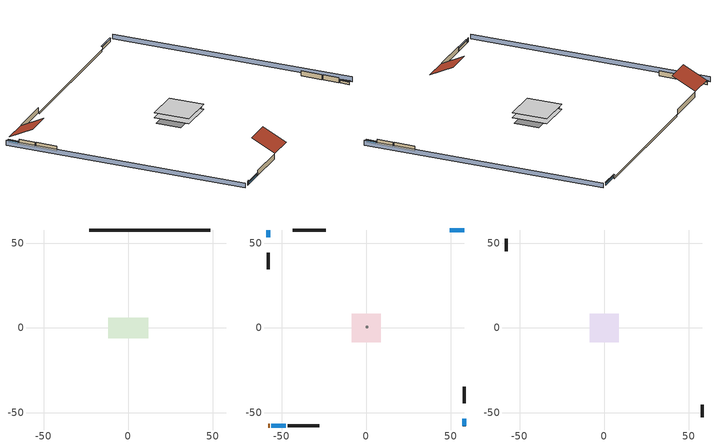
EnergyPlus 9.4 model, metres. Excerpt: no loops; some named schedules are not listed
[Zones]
crawlspace - unvented
 floor foundation (Surface_12 construction): -11.84,-5.99 -11.84,5.99 11.84,5.99 11.84,-5.99 z-0.91
 wall foundation (Surface_13 construction): 48.34,57.88 -22.99,57.88 z-0.91:0
central ac and furnace airloop ret air zone
 floor adiabatic (AdiabaticConst): 0,0 0,1 1,1 1,0 z0
 wall adiabatic (AdiabaticConst): 0,1 0,0 1,0 1,1 0,1 z0:1
 ceiling adiabatic (AdiabaticConst): 1,0 1,1 0,1 0,0 z1
living space
 floor to crawlspace - unvented (Surface_1 construction): -8.42,-8.42 -8.42,8.42 8.42,8.42 8.42,-8.42 z0
 wall outside (AdiabaticWallConstruction): -57.88,57.88 -57.88,53.57 / 57.88,57.88 49.27,57.88 / 57.88,-57.88 57.88,-53.57 / -56.03,-57.88 -47.42,-57.88 z0:1.22
 wall outside (AdiabaticWallConstruction 1): -57.88,-57.88 -56.96,-57.88 z0:2.03
 wall outside (Surface_2 construction): -57.88,44.44 -57.88,34.66 z0:2.44
 wall outside (Surface_3 construction): -23.91,57.88 -43.42,57.88 z0:2.44
 wall outside (Surface_4 construction): 57.88,-44.44 57.88,-34.66 z0:2.44
 wall outside (Surface_5 construction): -46.49,-57.88 -27.75,-57.88 z0:2.44
 window (WindowConstruction): -57.88,57.88 -57.88,53.57 z0:1.22
 window (WindowConstruction 1): 57.88,57.88 49.27,57.88 z0:1.22
 window (WindowConstruction 2): 57.88,-57.88 57.88,-53.57 z0:1.22
 window (WindowConstruction 3): -56.03,-57.88 -47.42,-57.88 z0:1.22
 door (Door): -57.88,-57.88 -56.96,-57.88 z0:2.03
attic - vented
 floor to living space (Surface_6 construction Reversed): -8.42,-8.42 -8.42,8.42 8.42,8.42 8.42,-8.42 z2.44
 wall outside (Surface_10 construction): -57.88,52.64 -57.88,45.37 z0:2.44
 wall outside (Surface_11 construction): 57.88,-52.64 57.88,-45.37 z0:2.44
 roof outside (Surface_8 construction): -14.22,-57.88,2.44 -14.22,-46.61,8.07 -26.82,-46.61,8.07 -26.82,-57.88,2.44
 roof outside (Surface_9 construction): -56.95,57.88,2.44 -56.95,46.61,8.07 -44.35,46.61,8.07 -44.35,57.88,2.44
shading: -60.92,57.88 -60.92,-57.88 / 60.92,-57.88 60.92,57.88 z0:2.44; -57.88,53.27 -57.88,58.18 -58.49,58.18 -58.49,53.27 z1.52; 48.96,57.88 58.18,57.88 58.18,58.49 48.96,58.49 z1.52; 57.88,-53.27 57.88,-58.18 58.49,-58.18 58.49,-53.27 z1.52; -47.12,-57.88 -56.34,-57.88 -56.34,-58.49 -47.12,-58.49 z1.52
[Building]
Building 1: Terrain=Suburbs
[Site:Location]
Buffalo Niagara Intl Ap_NY_USA: Latitude {deg}=42.93; Longitude {deg}=-78.73; Time Zone {hr}=-5; Elevation {m}=215
[Site:GroundTemperature:Deep]
9.04884, 9.04884, 9.04884, 9.04884, 9.04884, 9.04884, 9.04884, 9.04884, 9.04884, 9.04884, 9.04884, 9.04884
[Site:GroundTemperature:Shallow]
4.30207, 2.29327, 2.1324, 3.08568, 6.91256, 10.7216, 14.0239, 16.1158, 16.2935, 14.5921, 11.374, 7.68183
[Site:WaterMainsTemperature]
Calculation Method=Schedule; Temperature Schedule=mains temperature schedule
[Material] Roughness=Rough; Thermal Absorptance=0.9
Name | Thickness {m} | Conductivity {W/m-K} | Density {kg/m3} | Specific Heat {J/kg-K} | Solar Absorptance | Visible Absorptance
asphalt or fiberglass shingles | 0.009525 | 0.162714 | 1121.4 | 1465.45 | 0.7 | 0.7
CeilingStudAndCavity | 0.1397 | 0.0217473 | 65.682 | 1177.47 | 0.7 | 0.7
Concrete 8.0 in. | 0.2032 | 1.803125 | 2242.8 | 837.4 | 0.7 | 0.7
DoorMaterial | 0.04445 | 0.0612267 | 512.64 | 1214.23 | 0.7 | 0.7
Drywall 0.5 in. | 0.0127 | 0.160291 | 801 | 837.4 | 0.5 | 0.1
FloorStudAndCavity | 0.0889 | 1.94183 | 50.32683 | 1063.81 | 0.7 | 0.7
FoundationExtVertIns | 0.0873712 | 0.029427 | 32.04 | 1214.23 | 0.7 | 0.7
furniture material living space | 0.06096 | 0.115458 | 640.8 | 1214.23 | 0.6 | 0.1
RoofRigidIns | 0.00224212 | 0.029427 | 32.04 | 1214.23 | 0.7 | 0.7
RoofSheathing | 0.0127 | 0.115458 | 512.64 | 1214.23 | 0.7 | 0.7
Soil 0.5 in. | 0.0127 | 1.731 | 1842.3 | 418.7 | 0.7 | 0.7
WallRigidIns | 0.051816 | 0.029427 | 32.04 | 1214.23 | 0.7 | 0.7
WallRigidIns 1 | 0.512978 | 0.029427 | 32.04 | 1214.23 | 0.7 | 0.7
WallStudAndCavity | 0.1397 | 0.727959 | 139.0536 | 1170.24 | 0.7 | 0.7
WallStudAndCavity 1 | 0.1397 | 0.239939 | 139.0536 | 1170.24 | 0.7 | 0.7
WallStudAndCavity 2 | 0.0889 | 0.380278 | 52.3479 | 1209.89 | 0.7 | 0.7
WallStudAndCavity 3 | 0.0889 | 0.391764 | 83.0341 | 1211.67 | 0.7 | 0.7
wood siding | 0.0254 | 0.102417 | 544.68 | 1172.36 | 0.7 | 0.7
wood siding 1 | 0.0254 | 0.102417 | 544.68 | 1172.36 | 0.75 | 0.75
[Material:NoMass]
Adiabatic: Roughness=Rough; Thermal Resistance {m2-K/W}=176.1; Thermal Absorptance=0.9; Solar Absorptance=0.7; Visible Absorptance=0.7
[WindowMaterial:Shade] Infrared Hemispherical Emissivity=1e-05; Thickness {m}=0.0001; Conductivity {W/m-K}=10000; Shade to Glass Distance {m}=0.001; Top Opening Multiplier=0; Bottom Opening Multiplier=0; Left-Side Opening Multiplier=0; Right-Side Opening Multiplier=0; Airflow Permeability=0
Name | Solar Transmittance | Solar Reflectance | Visible Transmittance | Visible Reflectance | Infrared Transmittance
WindowCoolingShade | 0.7 | 0.29999 | 0.7 | 0.29999 | 0.7
WindowHeatingShade | 0.85 | 0.14999 | 0.85 | 0.14999 | 0.85
[WindowMaterial:SimpleGlazingSystem]
WindowMaterial: U-Factor {W/m2-K}=1.81696; Solar Heat Gain Coefficient=0.4
[Construction]
AdiabaticConst: Adiabatic
AdiabaticWallConstruction; AdiabaticWallConstruction 1: wood siding 1, WallRigidIns 1, WallStudAndCavity 2, Drywall 0.5 in.
Door: DoorMaterial
furniture construction living space: furniture material living space
PartitionWallConstruction: Drywall 0.5 in., WallStudAndCavity 3, Drywall 0.5 in.
Surface_1 construction: FloorStudAndCavity
Surface_10 construction; Surface_11 construction: wood siding, RoofSheathing, WallStudAndCavity
Surface_12 construction: Soil 0.5 in.
Surface_13 construction: Concrete 8.0 in.
Surface_2 construction; Surface_3 construction; Surface_4 construction; Surface_5 construction: wood siding, WallRigidIns, RoofSheathing, WallStudAndCavity 1, Drywall 0.5 in.
Surface_6 construction Reversed: Drywall 0.5 in., CeilingStudAndCavity
Surface_8 construction; Surface_9 construction: asphalt or fiberglass shingles, RoofRigidIns, RoofSheathing
WindowConstruction; WindowConstruction 1; WindowConstruction 2; WindowConstruction 3: WindowMaterial
[Zone] Multiplier=1
Name | Volume {m3} | Part of Total Floor Area
attic - vented | 356.39 | Yes
central ac and furnace airloop ret air zone | 1 | No
crawlspace - unvented | 259.524 | Yes
living space | 692.064 | Yes
[ZoneInfiltration:EffectiveLeakageArea]
infil|attic - vented: Zone=attic - vented; Schedule=Always On Discrete; Effective Air Leakage Area {cm2}=9460.63; Stack Coefficient=0.000560954; Wind Coefficient=4.44647e-05
[ZoneMixing] Schedule=Always On Continuous; Design Flow Rate Calculation Method=Flow/Zone; Design Flow Rate {m3/s}=0
Name | Zone | Source Zone
whole house fan mix | attic - vented | living space
central_ac_and_furnace_airloop_0_ZoneMixLvToDZ mix | crawlspace - unvented | living space
central_ac_and_furnace_airloop_0_ZoneMixDZToLv mix | living space | crawlspace - unvented
[OtherEquipment] Design Level Calculation Method=EquipmentLevel
Name | Fuel Type | Zone or ZoneList | Schedule | Design Level {W} | Fraction Latent | Fraction Radiant | Fraction Lost
central_ac_and_furnace_airloop_0_RetCondToRP equip; central_ac_and_furnace_airloop_0_RetSensLkToRP equip | None | central ac and furnace airloop ret air zone | Always On Discrete | 0 | 0 | 0 | 0
central_ac_and_furnace_airloop_0_RetLatLkToRP equip | None | central ac and furnace airloop ret air zone | Always On Discrete | 0 | 1 | 0 | 0
central_ac_and_furnace_airloop_0_RetCondToDZ equip; central_ac_and_furnace_airloop_0_SupCondToDZ equip; central_ac_and_furnace_airloop_0_SupSensLkToDZ equip | None | crawlspace - unvented | Always On Discrete | 0 | 0 | 0 | 0
central_ac_and_furnace_airloop_0_SupLatLkToDZ equip | None | crawlspace - unvented | Always On Discrete | 0 | 1 | 0 | 0
central_ac_and_furnace_airloop_0_SupCondToLv equip; central_ac_and_furnace_airloop_0_SupSensLkToLv equip; mech vent house fan sensible load equip | None | living space | Always On Discrete | 0 | 0 | 0 | 0
central_ac_and_furnace_airloop_0_SupLatLkToLv equip; mech vent house fan latent load equip | None | living space | Always On Discrete | 0 | 1 | 0 | 0
clothes dryer 1 | NaturalGas | living space | clothes_dryer | 5260.35 | 0.0164787 | 0.0801128 | 0.85
cooking range 1 | NaturalGas | living space | cooking_range | 13924.7 | 0.161847 | 0.382892 | 0.2
water heater EC adjustment | NaturalGas | living space | Always On Discrete | 0.01 | 0 | 0 | 1
water latent | None | living space | fixtures | 1735.13 | 1 | 0 | 0
water sensible | None | living space | fixtures | -1710.04 | 0 | 0.6 | 0
[SurfaceProperty:ExposedFoundationPerimeter]
Surface_12: Exposed Perimeter Calculation Method=TotalExposedPerimeter; Total Exposed Perimeter {m}=71.3232
[InternalMass] Zone or ZoneList=living space; Surface Area {m2}=283.819
Name | Construction
furniture mass living space living | furniture construction living space
living space Living Partition | PartitionWallConstruction
[People]
occupants: Zone or ZoneList=living space; Number of People Schedule=occupants; Number of People Calculation Method=People; Number of People=3; Fraction Radiant=0.314171; Sensible Heat Fraction=0.56303; Activity Level Schedule=occupants activity schedule; Carbon Dioxide Generation Rate {m3/s-W}=0; Enable ASHRAE 55 Comfort Warnings=No; Mean Radiant Temperature Calculation Type=ZoneAveraged
[Lights]
interior lighting: Zone or ZoneList=living space; Schedule=lighting_interior; Design Level Calculation Method=LightingLevel; Lighting Level {W}=714.086; Return Air Fraction=0; Fraction Radiant=0.6; Fraction Visible=0.2; Fraction Replaceable=1
[ElectricEquipment] Zone or ZoneList=living space; Design Level Calculation Method=EquipmentLevel
Name | Schedule | Design Level {W} | Fraction Latent | Fraction Radiant | Fraction Lost
ceiling fan | ceiling_fan | 50.1854 | 0 | 0.558 | 0
clothes dryer | clothes_dryer | 395.957 | 0.0164787 | 0.0801128 | 0.85
clothes washer | clothes_washer_power | 10706.4 | 0.03 | 0.162 | 0.7
cooking range | cooking_range | 475.131 | 0.161847 | 0.382892 | 0.2
dishwasher | dishwasher_power | 14387.4 | 0.3 | 0.18 | 0.4
fridge | refrigerator | 63.3899 | 0 | 0.6 | 0
mech vent bath fan 0 | mech vent bath fan 0 schedule | 30 | 0 | 0 | 1
mech vent house fan | Always On Discrete | 30 | 0 | 0 | 0.5
mech vent house fan cfis | Always On Discrete | 0 | 0 | 0 | 0
mech vent range fan 0 | mech vent range fan 0 schedule | 30 | 0 | 0 | 1
misc plug loads | plug_loads_other | 575.064 | 0.045 | 0.513 | 0.1
misc tv | plug_loads_tv | 270.753 | 0 | 0.6 | 0
whole house fan | Always On Discrete | 0 | 0 | 0 | 1
[ZoneInfiltration:DesignFlowRate] Zone or ZoneList=living space; Schedule=Always On Discrete; Design Flow Rate Calculation Method=Flow/Zone; Design Flow Rate {m3/s}=0
infil flow; natural vent flow; whole house fan flow
[WindowShadingControl] Zone=living space; Shading Type=InteriorShade; Shading Control Type=OnIfScheduleAllows; Shading Control Is Scheduled=Yes; Glare Control Is Active=No; Type of Slat Angle Control for Blinds=FixedSlatAngle; Multiple Surface Control Type=Sequential
Name | Schedule | Shading Device Material | Fenestration Surface Name 1
WindowCoolingShadingControl | cooling season schedule | WindowCoolingShade | Surface_2_-_Window_1_left
WindowCoolingShadingControl 1 | cooling season schedule | WindowCoolingShade | Surface_3_-_Window_1_back
WindowCoolingShadingControl 2 | cooling season schedule | WindowCoolingShade | Surface_4_-_Window_1_right
WindowCoolingShadingControl 3 | cooling season schedule | WindowCoolingShade | Surface_5_-_Window_1_front
WindowHeatingShadingControl | heating season schedule | WindowHeatingShade | Surface_2_-_Window_1_left
WindowHeatingShadingControl 1 | heating season schedule | WindowHeatingShade | Surface_3_-_Window_1_back
WindowHeatingShadingControl 2 | heating season schedule | WindowHeatingShade | Surface_4_-_Window_1_right
WindowHeatingShadingControl 3 | heating season schedule | WindowHeatingShade | Surface_5_-_Window_1_front
[AvailabilityManager:Scheduled]
central ac and furnace airloop Availability Manager: Schedule=Always On Discrete
[AirLoopHVAC:ReturnPlenum]
Air Loop HVAC Return Plenum 1: Zone=central ac and furnace airloop ret air zone
[WaterUse:Equipment]
dishwasher: Peak Flow Rate {m3/s}=5.03993e-05; Flow Rate Fraction Schedule=dishwasher; Target Temperature Schedule=WH Setpoint Temp
[Foundation:Kiva]
Foundation Kiva 1: Wall Height Above Grade {m}=0; Wall Depth Below Slab {m}=0.2032; Custom Block Material Name 1=FoundationExtVertIns; Custom Block Depth 1 {m}=0.9144; Custom Block X Position 1 {m}=0.2032; Custom Block Z Position 1 {m}=0
[Foundation:Kiva:Settings]
Soil Conductivity {W/m-K}=1.731; Soil Density {kg/m3}=1842.3; Soil Specific Heat {J/kg-K}=418.7; Ground Solar Absorptivity=0.9; Ground Thermal Absorptivity=0.9; Ground Surface Roughness {m}=0.03; Far-Field Width {m}=40; Deep-Ground Boundary Condition=ZeroFlux; Deep-Ground Depth {m}=40; Minimum Cell Dimension {m}=0.2; Maximum Cell Growth Coefficient=3; Simulation Timestep=Hourly
[Exterior:Lights]
exterior lighting: Schedule=lighting_exterior; Design Level {W}=25.7513
[EnergyManagementSystem:GlobalVariable]
central_ac_and_furnace_airloop_0_DZ_T
central_ac_and_furnace_airloop_0_DZ_W
central_ac_and_furnace_airloop_0_RetCondToDZ
central_ac_and_furnace_airloop_0_RetCondToRP
central_ac_and_furnace_airloop_0_RetLatLkToRP
central_ac_and_furnace_airloop_0_RetSensLkToRP
central_ac_and_furnace_airloop_0_SupCondToDZ
central_ac_and_furnace_airloop_0_SupCondToLv
central_ac_and_furnace_airloop_0_SupLatLkToDZ
central_ac_and_furnace_airloop_0_SupLatLkToLv
central_ac_and_furnace_airloop_0_SupSensLkToDZ
central_ac_and_furnace_airloop_0_SupSensLkToLv
central_ac_and_furnace_airloop_0_ZoneMixDZToLv
central_ac_and_furnace_airloop_0_ZoneMixLvToDZ
central_ac_and_furnace_airloop_AH_MFR
central_ac_and_furnace_airloop_AH_Tout
central_ac_and_furnace_airloop_AH_VFR
central_ac_and_furnace_airloop_AH_Wout
central_ac_and_furnace_airloop_Fan_RTF
central_ac_and_furnace_airloop_RA_T
central_ac_and_furnace_airloop_Ra_W
[EnergyManagementSystem:Sensor]
Name | Output:Variable or Output:Meter Index Key | Output:Variable or Output:Meter
central_ac_and_furnace_airloop_0_DZ_T_s | crawlspace - unvented | Zone Air Temperature
central_ac_and_furnace_airloop_0_DZ_W_s | crawlspace - unvented | Zone Mean Air Humidity Ratio
central_ac_and_furnace_airloop_AH_MFR_s | Node 6 | System Node Mass Flow Rate
central_ac_and_furnace_airloop_AH_Tout_s | Node 6 | System Node Temperature
central_ac_and_furnace_airloop_AH_VFR_s | Node 6 | System Node Current Density Volume Flow Rate
central_ac_and_furnace_airloop_AH_Wout_s | Node 6 | System Node Humidity Ratio
central_ac_and_furnace_airloop_RA_T_s | Node 9 | System Node Temperature
central_ac_and_furnace_airloop_Ra_W_s | Node 9 | System Node Humidity Ratio
clg_load_liv |  | Cooling:EnergyTransfer:Zone:LIVING SPACE
clg_load_tot |  | Cooling:EnergyTransfer
clg_sp_s | cooling setpoint | Schedule Value
clothes_dryer_exhaust_0_sch_s | clothes_dryer_exhaust | Schedule Value
cool_season | cooling season schedule | Schedule Value
ducts_conv | central_ac_and_furnace_airloop_0_RetCondToRP equip | Other Equipment Convective Heating Energy
ducts_conv_1 | central_ac_and_furnace_airloop_0_RetLatLkToRP equip | Other Equipment Convective Heating Energy
ducts_conv_2 | central_ac_and_furnace_airloop_0_RetSensLkToRP equip | Other Equipment Convective Heating Energy
ducts_conv_3 | central_ac_and_furnace_airloop_0_SupCondToLv equip | Other Equipment Convective Heating Energy
ducts_conv_4 | central_ac_and_furnace_airloop_0_SupLatLkToLv equip | Other Equipment Convective Heating Energy
ducts_conv_5 | central_ac_and_furnace_airloop_0_SupSensLkToLv equip | Other Equipment Convective Heating Energy
ducts_rad | central_ac_and_furnace_airloop_0_RetCondToRP equip | Other Equipment Radiant Heating Energy
ducts_rad_1 | central_ac_and_furnace_airloop_0_RetLatLkToRP equip | Other Equipment Radiant Heating Energy
ducts_rad_2 | central_ac_and_furnace_airloop_0_RetSensLkToRP equip | Other Equipment Radiant Heating Energy
ducts_rad_3 | central_ac_and_furnace_airloop_0_SupCondToLv equip | Other Equipment Radiant Heating Energy
ducts_rad_4 | central_ac_and_furnace_airloop_0_SupLatLkToLv equip | Other Equipment Radiant Heating Energy
ducts_rad_5 | central_ac_and_furnace_airloop_0_SupSensLkToLv equip | Other Equipment Radiant Heating Energy
htg_load_liv |  | Heating:EnergyTransfer:Zone:LIVING SPACE
htg_load_tot |  | Heating:EnergyTransfer
htg_sp_s | heating setpoint | Schedule Value
ig_ee_conv | ceiling fan | Electric Equipment Convective Heating Energy
ig_ee_conv_1 | clothes dryer | Electric Equipment Convective Heating Energy
ig_ee_conv_3 | cooking range | Electric Equipment Convective Heating Energy
ig_ee_conv_4 | dishwasher | Electric Equipment Convective Heating Energy
ig_ee_conv_5 | fridge | Electric Equipment Convective Heating Energy
ig_ee_conv_6 | misc plug loads | Electric Equipment Convective Heating Energy
ig_ee_conv_7 | misc tv | Electric Equipment Convective Heating Energy
ig_ee_conv_8 | whole house fan | Electric Equipment Convective Heating Energy
ig_ee_rad | ceiling fan | Electric Equipment Radiant Heating Energy
ig_ee_rad_1 | clothes dryer | Electric Equipment Radiant Heating Energy
ig_ee_rad_3 | cooking range | Electric Equipment Radiant Heating Energy
ig_ee_rad_4 | dishwasher | Electric Equipment Radiant Heating Energy
ig_ee_rad_5 | fridge | Electric Equipment Radiant Heating Energy
ig_ee_rad_6 | misc plug loads | Electric Equipment Radiant Heating Energy
ig_ee_rad_7 | misc tv | Electric Equipment Radiant Heating Energy
ig_ee_rad_8 | whole house fan | Electric Equipment Radiant Heating Energy
ig_lgt_conv | interior lighting | Lights Convective Heating Energy
ig_lgt_rad | interior lighting | Lights Radiant Heating Energy
ig_lgt_vis | interior lighting | Lights Visible Radiation Heating Energy
ig_oe_conv | clothes dryer 1 | Other Equipment Convective Heating Energy
ig_oe_conv_1 | cooking range 1 | Other Equipment Convective Heating Energy
ig_oe_conv_2 | water heater EC adjustment | Other Equipment Convective Heating Energy
ig_oe_conv_3 | water latent | Other Equipment Convective Heating Energy
ig_oe_conv_4 | water sensible | Other Equipment Convective Heating Energy
ig_oe_rad | clothes dryer 1 | Other Equipment Radiant Heating Energy
ig_oe_rad_1 | cooking range 1 | Other Equipment Radiant Heating Energy
ig_oe_rad_2 | water heater EC adjustment | Other Equipment Radiant Heating Energy
ig_oe_rad_3 | water latent | Other Equipment Radiant Heating Energy
ig_oe_rad_4 | water sensible | Other Equipment Radiant Heating Energy
ig_ppl_conv | occupants | People Convective Heating Energy
ig_ppl_rad | occupants | People Radiant Heating Energy
im_conv | furniture mass living space living | Surface Inside Face Convection Heat Gain Energy
im_conv_1 | living space Living Partition | Surface Inside Face Convection Heat Gain Energy
im_ig | furniture mass living space living | Surface Inside Face Internal Gains Radiation Heat Gain Energy
im_ig_1 | living space Living Partition | Surface Inside Face Internal Gains Radiation Heat Gain Energy
im_lgt | furniture mass living space living | Surface Inside Face Lights Radiation Heat Gain Energy
im_lgt_1 | living space Living Partition | Surface Inside Face Lights Radiation Heat Gain Energy
im_sol | furniture mass living space living | Surface Inside Face Solar Radiation Heat Gain Energy
im_sol_1 | living space Living Partition | Surface Inside Face Solar Radiation Heat Gain Energy
im_surf | furniture mass living space living | Surface Inside Face Net Surface Thermal Radiation Heat Gain Energy
im_surf_1 | living space Living Partition | Surface Inside Face Net Surface Thermal Radiation Heat Gain Energy
mech_vent_bath_fan_0_sch_s | mech vent bath fan 0 schedule | Schedule Value
mech_vent_range_fan_0_sch_s | mech vent range fan 0 schedule | Schedule Value
mv_conv | mech vent bath fan 0 | Electric Equipment Convective Heating Energy
mv_conv_1 | mech vent house fan | Electric Equipment Convective Heating Energy
mv_conv_2 | mech vent house fan cfis | Electric Equipment Convective Heating Energy
mv_conv_3 | mech vent range fan 0 | Electric Equipment Convective Heating Energy
mv_conv_4 | mech vent house fan latent load equip | Other Equipment Convective Heating Energy
mv_conv_5 | mech vent house fan sensible load equip | Other Equipment Convective Heating Energy
mv_rad | mech vent bath fan 0 | Electric Equipment Radiant Heating Energy
mv_rad_1 | mech vent house fan | Electric Equipment Radiant Heating Energy
mv_rad_2 | mech vent house fan cfis | Electric Equipment Radiant Heating Energy
mv_rad_3 | mech vent range fan 0 | Electric Equipment Radiant Heating Energy
mv_rad_4 | mech vent house fan latent load equip | Other Equipment Radiant Heating Energy
mv_rad_5 | mech vent house fan sensible load equip | Other Equipment Radiant Heating Energy
natural_vent_avail_s | natural vent avail schedule | Schedule Value
out_pb_s |  | Site Outdoor Air Barometric Pressure
out_wt_s |  | Site Outdoor Air Humidity Ratio
site_vw_s |  | Site Wind Speed
ss_back_out | Surface_2_-_Window_1_left | Surface Window Shortwave from Zone Back Out Window Heat Transfer Rate
ss_back_out_1 | Surface_3_-_Window_1_back | Surface Window Shortwave from Zone Back Out Window Heat Transfer Rate
ss_back_out_2 | Surface_4_-_Window_1_right | Surface Window Shortwave from Zone Back Out Window Heat Transfer Rate
ss_back_out_3 | Surface_5_-_Window_1_front | Surface Window Shortwave from Zone Back Out Window Heat Transfer Rate
ss_conv | Surface_2_-_Window_1_left | Surface Inside Face Convection Heat Gain Energy
ss_conv_1 | Surface_3_-_Window_1_back | Surface Inside Face Convection Heat Gain Energy
ss_conv_2 | Surface_4_-_Window_1_right | Surface Inside Face Convection Heat Gain Energy
ss_conv_3 | Surface_5_-_Door_front | Surface Inside Face Convection Heat Gain Energy
ss_conv_4 | Surface_5_-_Window_1_front | Surface Inside Face Convection Heat Gain Energy
ss_ig | Surface_2_-_Window_1_left | Surface Inside Face Internal Gains Radiation Heat Gain Energy
ss_ig_1 | Surface_3_-_Window_1_back | Surface Inside Face Internal Gains Radiation Heat Gain Energy
ss_ig_2 | Surface_4_-_Window_1_right | Surface Inside Face Internal Gains Radiation Heat Gain Energy
ss_ig_3 | Surface_5_-_Door_front | Surface Inside Face Internal Gains Radiation Heat Gain Energy
ss_ig_4 | Surface_5_-_Window_1_front | Surface Inside Face Internal Gains Radiation Heat Gain Energy
ss_lgt | Surface_5_-_Door_front | Surface Inside Face Lights Radiation Heat Gain Energy
ss_sol | Surface_5_-_Door_front | Surface Inside Face Solar Radiation Heat Gain Energy
ss_sol_abs | Surface_2_-_Window_1_left | Surface Window Total Glazing Layers Absorbed Solar Radiation Energy
ss_sol_abs_1 | Surface_3_-_Window_1_back | Surface Window Total Glazing Layers Absorbed Solar Radiation Energy
ss_sol_abs_2 | Surface_4_-_Window_1_right | Surface Window Total Glazing Layers Absorbed Solar Radiation Energy
ss_sol_abs_3 | Surface_5_-_Window_1_front | Surface Window Total Glazing Layers Absorbed Solar Radiation Energy
ss_surf | Surface_2_-_Window_1_left | Surface Inside Face Net Surface Thermal Radiation Heat Gain Energy
ss_surf_1 | Surface_3_-_Window_1_back | Surface Inside Face Net Surface Thermal Radiation Heat Gain Energy
ss_surf_2 | Surface_4_-_Window_1_right | Surface Inside Face Net Surface Thermal Radiation Heat Gain Energy
ss_surf_3 | Surface_5_-_Door_front | Surface Inside Face Net Surface Thermal Radiation Heat Gain Energy
ss_surf_4 | Surface_5_-_Window_1_front | Surface Inside Face Net Surface Thermal Radiation Heat Gain Energy
ss_sw_abs | Surface_2_-_Window_1_left | Surface Window Total Glazing Layers Absorbed Shortwave Radiation Rate
ss_sw_abs_1 | Surface_3_-_Window_1_back | Surface Window Total Glazing Layers Absorbed Shortwave Radiation Rate
ss_sw_abs_2 | Surface_4_-_Window_1_right | Surface Window Total Glazing Layers Absorbed Shortwave Radiation Rate
ss_sw_abs_3 | Surface_5_-_Window_1_front | Surface Window Total Glazing Layers Absorbed Shortwave Radiation Rate
ss_trans_in | Surface_2_-_Window_1_left | Surface Window Transmitted Solar Radiation Energy
ss_trans_in_1 | Surface_3_-_Window_1_back | Surface Window Transmitted Solar Radiation Energy
ss_trans_in_2 | Surface_4_-_Window_1_right | Surface Window Transmitted Solar Radiation Energy
ss_trans_in_3 | Surface_5_-_Window_1_front | Surface Window Transmitted Solar Radiation Energy
ss_trans_out | Surface_2_-_Window_1_left | Surface Inside Face Initial Transmitted Diffuse Transmitted Out Window Solar Radiation Rate
ss_trans_out_1 | Surface_3_-_Window_1_back | Surface Inside Face Initial Transmitted Diffuse Transmitted Out Window Solar Radiation Rate
ss_trans_out_2 | Surface_4_-_Window_1_right | Surface Inside Face Initial Transmitted Diffuse Transmitted Out Window Solar Radiation Rate
ss_trans_out_3 | Surface_5_-_Window_1_front | Surface Inside Face Initial Transmitted Diffuse Transmitted Out Window Solar Radiation Rate
s_conv | Surface_1 | Surface Inside Face Convection Heat Gain Energy
s_conv_1 | Surface_2 | Surface Inside Face Convection Heat Gain Energy
s_conv_2 | Surface_3 | Surface Inside Face Convection Heat Gain Energy
s_conv_3 | Surface_4 | Surface Inside Face Convection Heat Gain Energy
s_conv_4 | Surface_5 | Surface Inside Face Convection Heat Gain Energy
s_conv_5 | Surface_6 | Surface Inside Face Convection Heat Gain Energy
s_ig | Surface_1 | Surface Inside Face Internal Gains Radiation Heat Gain Energy
s_ig_1 | Surface_2 | Surface Inside Face Internal Gains Radiation Heat Gain Energy
s_ig_2 | Surface_3 | Surface Inside Face Internal Gains Radiation Heat Gain Energy
s_ig_3 | Surface_4 | Surface Inside Face Internal Gains Radiation Heat Gain Energy
s_ig_4 | Surface_5 | Surface Inside Face Internal Gains Radiation Heat Gain Energy
s_ig_5 | Surface_6 | Surface Inside Face Internal Gains Radiation Heat Gain Energy
s_lgt | Surface_1 | Surface Inside Face Lights Radiation Heat Gain Energy
s_lgt_1 | Surface_2 | Surface Inside Face Lights Radiation Heat Gain Energy
s_lgt_2 | Surface_3 | Surface Inside Face Lights Radiation Heat Gain Energy
s_lgt_3 | Surface_4 | Surface Inside Face Lights Radiation Heat Gain Energy
s_lgt_4 | Surface_5 | Surface Inside Face Lights Radiation Heat Gain Energy
s_lgt_5 | Surface_6 | Surface Inside Face Lights Radiation Heat Gain Energy
s_sol | Surface_1 | Surface Inside Face Solar Radiation Heat Gain Energy
s_sol_1 | Surface_2 | Surface Inside Face Solar Radiation Heat Gain Energy
s_sol_2 | Surface_3 | Surface Inside Face Solar Radiation Heat Gain Energy
s_sol_3 | Surface_4 | Surface Inside Face Solar Radiation Heat Gain Energy
s_sol_4 | Surface_5 | Surface Inside Face Solar Radiation Heat Gain Energy
s_sol_5 | Surface_6 | Surface Inside Face Solar Radiation Heat Gain Energy
s_surf | Surface_1 | Surface Inside Face Net Surface Thermal Radiation Heat Gain Energy
s_surf_1 | Surface_2 | Surface Inside Face Net Surface Thermal Radiation Heat Gain Energy
s_surf_2 | Surface_3 | Surface Inside Face Net Surface Thermal Radiation Heat Gain Energy
s_surf_3 | Surface_4 | Surface Inside Face Net Surface Thermal Radiation Heat Gain Energy
s_surf_4 | Surface_5 | Surface Inside Face Net Surface Thermal Radiation Heat Gain Energy
s_surf_5 | Surface_6 | Surface Inside Face Net Surface Thermal Radiation Heat Gain Energy
water_heater_EC_adjustment_energy_consumption | water heater EC adjustment | Other Equipment NaturalGas Energy
[EnergyManagementSystem:Actuator]
Name | Actuated Component Unique | Actuated Component Type | Actuated Component Control Type
central_ac_and_furnace_airloop_0_RetCondToDZ_equip_act | central_ac_and_furnace_airloop_0_RetCondToDZ equip | OtherEquipment | Power Level
central_ac_and_furnace_airloop_0_RetCondToRP_equip_act | central_ac_and_furnace_airloop_0_RetCondToRP equip | OtherEquipment | Power Level
central_ac_and_furnace_airloop_0_RetLatLkToRP_equip_act | central_ac_and_furnace_airloop_0_RetLatLkToRP equip | OtherEquipment | Power Level
central_ac_and_furnace_airloop_0_RetSensLkToRP_equip_act | central_ac_and_furnace_airloop_0_RetSensLkToRP equip | OtherEquipment | Power Level
central_ac_and_furnace_airloop_0_SupCondToDZ_equip_act | central_ac_and_furnace_airloop_0_SupCondToDZ equip | OtherEquipment | Power Level
central_ac_and_furnace_airloop_0_SupCondToLv_equip_act | central_ac_and_furnace_airloop_0_SupCondToLv equip | OtherEquipment | Power Level
central_ac_and_furnace_airloop_0_SupLatLkToDZ_equip_act | central_ac_and_furnace_airloop_0_SupLatLkToDZ equip | OtherEquipment | Power Level
central_ac_and_furnace_airloop_0_SupLatLkToLv_equip_act | central_ac_and_furnace_airloop_0_SupLatLkToLv equip | OtherEquipment | Power Level
central_ac_and_furnace_airloop_0_SupSensLkToDZ_equip_act | central_ac_and_furnace_airloop_0_SupSensLkToDZ equip | OtherEquipment | Power Level
central_ac_and_furnace_airloop_0_SupSensLkToLv_equip_act | central_ac_and_furnace_airloop_0_SupSensLkToLv equip | OtherEquipment | Power Level
central_ac_and_furnace_airloop_0_ZoneMixDZToLv_mix_act | central_ac_and_furnace_airloop_0_ZoneMixDZToLv mix | ZoneMixing | Air Exchange Flow Rate
[Schedule:Constant]
Name | Hourly Value
Always On Continuous; Always On Discrete | 1
occupants activity schedule | 117.228
[Schedule:File] File=/home/ubuntu/UCI/Github/urbanopt-example-geojson-project/example_project_docker/run/baseline_scenario_test/14/schedules.csv; Rows to Skip at Top=1; Number of Hours of Data=8760; Column Separator=Comma; Interpolate to Timestep=No; Minutes per Item=60
Name | Column Number
lighting_interior | 2
ceiling_fan | 20
clothes_dryer | 14
clothes_washer_power | 13
cooking_range | 6
dishwasher | 10
dishwasher_power | 11
fixtures | 19
lighting_exterior | 3
occupants | 1
plug_loads_other | 21
plug_loads_tv | 22
refrigerator | 7
[Schedule:Compact]
mains temperature schedule: Through: 01/03, For: AllDays, Until: 24:00, 8.13556, Through: 01/04, For: AllDays, Until: 24:00, 8.06778, Through: 01/05, For: AllDays, Until: 24:00, 8.00111, Through: 01/06, For: AllDays, Until: 24:00, 7.93611, Through: 01/07, For: AllDays, Until: 24:00, 7.87222, Through: 01/08, For: AllDays, Until: 24:00, 7.80944, Through: 01/09, For: AllDays, Until: 24:00, 7.74833, Through: 01/10, For: AllDays, Until: 24:00, 7.68889, Through: 01/11, For: AllDays, Until: 24:00, 7.63056, Through: 01/12, For: AllDays, Until: 24:00, 7.57333, Through: 01/13, For: AllDays, Until: 24:00, 7.51778, Through: 01/14, For: AllDays, Until: 24:00, 7.46333, Through: 01/15, For: AllDays, Until: 24:00, 7.41111, Through: 01/16, For: AllDays, Until: 24:00, 7.35944, Through: 01/17, For: AllDays, Until: 24:00, 7.31, Through: 01/18, For: AllDays, Until: 24:00, 7.26167, Through: 01/19, For: AllDays, Until: 24:00, 7.215, Through: 01/20, For: AllDays, Until: 24:00, 7.17, Through: 01/21, For: AllDays, Until: 24:00, 7.12611, Through: 01/22, For: AllDays, Until: 24:00, 7.08389, Through: 01/23, For: AllDays, Until: 24:00, 7.04389, Through: 01/24, For: AllDays, Until: 24:00, 7.00444, Through: 01/25, For: AllDays, Until: 24:00, 6.96722, Through: 01/26, For: AllDays, Until: 24:00, 6.93167, Through: 01/27, For: AllDays, Until: 24:00, 6.89778, Through: 01/28, For: AllDays, Until: 24:00, 6.865, Through: 01/29, For: AllDays, Until: 24:00, 6.83444, Through: 01/30, For: AllDays, Until: 24:00, 6.805, Through: 01/31, For: AllDays, Until: 24:00, 6.77722, Through: 02/01, For: AllDays, Until: 24:00, 6.75167, Through: 02/02, For: AllDays, Until: 24:00, 6.72722, Through: 02/03, For: AllDays, Until: 24:00, 6.70444, Through: 02/04, For: AllDays, Until: 24:00, 6.68389, Through: 02/05, For: AllDays, Until: 24:00, 6.66444, Through: 02/06, For: AllDays, Until: 24:00, 6.64722, Through: 02/07, For: AllDays, Until: 24:00, 6.63111, Through: 02/08, For: AllDays, Until: 24:00, 6.61722, Through: 02/09, For: AllDays, Until: 24:00, 6.605, Through: 02/10, For: AllDays, Until: 24:00, 6.59389, Through: 02/11, For: AllDays, Until: 24:00, 6.585, Through: 02/12, For: AllDays, Until: 24:00, 6.57778, Through: 02/13, For: AllDays, Until: 24:00, 6.57222, Through: 02/14, For: AllDays, Until: 24:00, 6.56889, Through: 02/15, For: AllDays, Until: 24:00, 6.56667, Through: 02/16, For: AllDays, Until: 24:00, 6.56611, Through: 02/17, For: AllDays, Until: 24:00, 6.56778, Through: 02/18, For: AllDays, Until: 24:00, 6.57056, Through: 02/19, For: AllDays, Until: 24:00, 6.57556, Through: 02/20, For: AllDays, Until: 24:00, 6.58167, Through: 02/21, For: AllDays, Until: 24:00, 6.59, Through: 02/22, For: AllDays, Until: 24:00, 6.6, Through: 02/23, For: AllDays, Until: 24:00, 6.61167, Through: 02/24, For: AllDays, Until: 24:00, 6.625, Through: 02/25, For: AllDays, Until: 24:00, 6.64, Through: 02/26, For: AllDays, Until: 24:00, 6.65722, Through: 02/27, For: AllDays, Until: 24:00, 6.67556, Through: 02/28, For: AllDays, Until: 24:00, 6.69556, Through: 03/01, For: AllDays, Until: 24:00, 6.71722, Through: 03/02, For: AllDays, Until: 24:00, 6.74111, Through: 03/03, For: AllDays, Until: 24:00, 6.76611, Through: 03/04, For: AllDays, Until: 24:00, 6.79333, Through: 03/05, For: AllDays, Until: 24:00, 6.82167, Through: 03/06, For: AllDays, Until: 24:00, 6.85167, Through: 03/07, For: AllDays, Until: 24:00, 6.88333, Through: 03/08, For: AllDays, Until: 24:00, 6.91722, Through: 03/09, For: AllDays, Until: 24:00, 6.95222, Through: 03/10, For: AllDays, Until: 24:00, 6.98889, Through: 03/11, For: AllDays, Until: 24:00, 7.02667, Through: 03/12, For: AllDays, Until: 24:00, 7.06667, Through: 03/13, For: AllDays, Until: 24:00, 7.10833, Through: 03/14, For: AllDays, Until: 24:00, 7.15111, Through: 03/15, For: AllDays, Until: 24:00, 7.19556, Through: 03/16, For: AllDays, Until: 24:00, 7.24167, Through: 03/17, For: AllDays, Until: 24:00, 7.28944, Through: 03/18, For: AllDays, Until: 24:00, 7.33833, Through: 03/19, For: AllDays, Until: 24:00, 7.38889, Through: 03/20, For: AllDays, Until: 24:00, 7.44111, Through: 03/21, For: AllDays, Until: 24:00, 7.49444, Through: 03/22, For: AllDays, Until: 24:00, 7.54944, Through: 03/23, For: AllDays, Until: 24:00, 7.60611, Through: 03/24, For: AllDays, Until: 24:00, 7.66389, Through: 03/25, For: AllDays, Until: 24:00, 7.72278, Through: 03/26, For: AllDays, Until: 24:00, 7.78333, Through: 03/27, For: AllDays, Until: 24:00, 7.84556, Through: 03/28, For: AllDays, Until: 24:00, 7.90889, Through: 03/29, For: AllDays, Until: 24:00, 7.97333, Through: 03/30, For: AllDays, Until: 24:00, 8.03944, Through: 03/31, For: AllDays, Until: 24:00, 8.10667, Through: 04/01, For: AllDays, Until: 24:00, 8.175, Through: 04/02, For: AllDays, Until: 24:00, 8.245, Through: 04/03, For: AllDays, Until: 24:00, 8.31556, Through: 04/04, For: AllDays, Until: 24:00, 8.38778, Through: 04/05, For: AllDays, Until: 24:00, 8.46111, Through: 04/06, For: AllDays, Until: 24:00, 8.53556, Through: 04/07, For: AllDays, Until: 24:00, 8.61167, Through: 04/08, For: AllDays, Until: 24:00, 8.68833, Through: 04/09, For: AllDays, Until: 24:00, 8.76611, Through: 04/10, For: AllDays, Until: 24:00, 8.845, Through: 04/11, For: AllDays, Until: 24:00, 8.925, Through: 04/12, For: AllDays, Until: 24:00, 9.00611, Through: 04/13, For: AllDays, Until: 24:00, 9.08778, Through: 04/14, For: AllDays, Until: 24:00, 9.17111, Through: 04/15, For: AllDays, Until: 24:00, 9.255, Through: 04/16, For: AllDays, Until: 24:00, 9.33944, Through: 04/17, For: AllDays, Until: 24:00, 9.42556, Through: 04/18, For: AllDays, Until: 24:00, 9.51222, Through: 04/19, For: AllDays, Until: 24:00, 9.59944, Through: 04/20, For: AllDays, Until: 24:00, 9.68778, Through: 04/21, For: AllDays, Until: 24:00, 9.77667, Through: 04/22, For: AllDays, Until: 24:00, 9.86667, Through: 04/23, For: AllDays, Until: 24:00, 9.95722, Through: 04/24, For: AllDays, Until: 24:00, 10.0489, Through: 04/25, For: AllDays, Until: 24:00, 10.1406, Through: 04/26, For: AllDays, Until: 24:00, 10.2333, Through: 04/27, For: AllDays, Until: 24:00, 10.3267, Through: 04/28, For: AllDays, Until: 24:00, 10.4206, Through: 04/29, For: AllDays, Until: 24:00, 10.515, Through: 04/30, For: AllDays, Until: 24:00, 10.61, Through: 05/01, For: AllDays, Until: 24:00, 10.7056, Through: 05/02, For: AllDays, Until: 24:00, 10.8017, Through: 05/03, For: AllDays, Until: 24:00, 10.8983, Through: 05/04, For: AllDays, Until: 24:00, 10.9956, Through: 05/05, For: AllDays, Until: 24:00, 11.0928, Through: 05/06, For: AllDays, Until: 24:00, 11.1906, Through: 05/07, For: AllDays, Until: 24:00, 11.2889, Through: 05/08, For: AllDays, Until: 24:00, 11.3872, Through: 05/09, For: AllDays, Until: 24:00, 11.4861, Through: 05/10, For: AllDays, Until: 24:00, 11.585, Through: 05/11, For: AllDays, Until: 24:00, 11.6844, Through: 05/12, For: AllDays, Until: 24:00, 11.7839, Through: 05/13, For: AllDays, Until: 24:00, 11.8833, Through: 05/14, For: AllDays, Until: 24:00, 11.9833, Through: 05/15, For: AllDays, Until: 24:00, 12.0828, Through: 05/16, For: AllDays, Until: 24:00, 12.1828, Through: 05/17, For: AllDays, Until: 24:00, 12.2833, Through: 05/18, For: AllDays, Until: 24:00, 12.3833, Through: 05/19, For: AllDays, Until: 24:00, 12.4833, Through: 05/20, For: AllDays, Until: 24:00, 12.5833, Through: 05/21, For: AllDays, Until: 24:00, 12.6833, Through: 05/22, For: AllDays, Until: 24:00, 12.7833, Through: 05/23, For: AllDays, Until: 24:00, 12.8828, Through: 05/24, For: AllDays, Until: 24:00, 12.9828, Through: 05/25, For: AllDays, Until: 24:00, 13.0822, Through: 05/26, For: AllDays, Until: 24:00, 13.1811, Through: 05/27, For: AllDays, Until: 24:00, 13.2806, Through: 05/28, For: AllDays, Until: 24:00, 13.3789, Through: 05/29, For: AllDays, Until: 24:00, 13.4778, Through: 05/30, For: AllDays, Until: 24:00, 13.5756, Through: 05/31, For: AllDays, Until: 24:00, 13.6733, Through: 06/01, For: AllDays, Until: 24:00, 13.7711, Through: 06/02, For: AllDays, Until: 24:00, 13.8678, Through: 06/03, For: AllDays, Until: 24:00, 13.9644, Through: 06/04, For: AllDays, Until: 24:00, 14.0606, Through: 06/05, For: AllDays, Until: 24:00, 14.1561, Through: 06/06, For: AllDays, Until: 24:00, 14.2511, Through: 06/07, For: AllDays, Until: 24:00, 14.3456, Through: 06/08, For: AllDays, Until: 24:00, 14.4394, Through: 06/09, For: AllDays, Until: 24:00, 14.5328, Through: 06/10, For: AllDays, Until: 24:00, 14.6256, Through: 06/11, For: AllDays, Until: 24:00, 14.7178, Through: 06/12, For: AllDays, Until: 24:00, 14.8089, Through: 06/13, For: AllDays, Until: 24:00, 14.8994, Through: 06/14, For: AllDays, Until: 24:00, 14.9894, Through: 06/15, For: AllDays, Until: 24:00, 15.0783, Through: 06/16, For: AllDays, Until: 24:00, 15.1667, Through: 06/17, For: AllDays, Until: 24:00, 15.2539, Through: 06/18, For: AllDays, Until: 24:00, 15.3406, Through: 06/19, For: AllDays, Until: 24:00, 15.4267, Through: 06/20, For: AllDays, Until: 24:00, 15.5111, Through: 06/21, For: AllDays, Until: 24:00, 15.595, Through: 06/22, For: AllDays, Until: 24:00, 15.6783, Through: 06/23, For: AllDays, Until: 24:00, 15.76, Through: 06/24, For: AllDays, Until: 24:00, 15.8411, Through: 06/25, For: AllDays, Until: 24:00, 15.9211, Through: 06/26, For: AllDays, Until: 24:00, 16, Through: 06/27, For: AllDays, Until: 24:00, 16.0778, Through: 06/28, For: AllDays, Until: 24:00, 16.1544, Through: 06/29, For: AllDays, Until: 24:00, 16.23, Through: 06/30, For: AllDays, Until: 24:00, 16.3044, Through: 07/01, For: AllDays, Until: 24:00, 16.3778, Through: 07/02, For: AllDays, Until: 24:00, 16.45, Through: 07/03, For: AllDays, Until: 24:00, 16.5211, Through: 07/04, For: AllDays, Until: 24:00, 16.5906, Through: 07/05, For: AllDays, Until: 24:00, 16.6589, Through: 07/06, For: AllDays, Until: 24:00, 16.7261, Through: 07/07, For: AllDays, Until: 24:00, 16.7922, Through: 07/08, For: AllDays, Until: 24:00, 16.8567, Through: 07/09, For: AllDays, Until: 24:00, 16.92, Through: 07/10, For: AllDays, Until: 24:00, 16.9822, Through: 07/11, For: AllDays, Until: 24:00, 17.0428, Through: 07/12, For: AllDays, Until: 24:00, 17.1017, Through: 07/13, For: AllDays, Until: 24:00, 17.1594, Through: 07/14, For: AllDays, Until: 24:00, 17.2161, Through: 07/15, For: AllDays, Until: 24:00, 17.2711, Through: 07/16, For: AllDays, Until: 24:00, 17.3244, Through: 07/17, For: AllDays, Until: 24:00, 17.3761, Through: 07/18, For: AllDays, Until: 24:00, 17.4267, Through: 07/19, For: AllDays, Until: 24:00, 17.4761, Through: 07/20, For: AllDays, Until: 24:00, 17.5233, Through: 07/21, For: AllDays, Until: 24:00, 17.5694, Through: 07/22, For: AllDays, Until: 24:00, 17.6139, Through: 07/23, For: AllDays, Until: 24:00, 17.6572, Through: 07/24, For: AllDays, Until: 24:00, 17.6983, Through: 07/25, For: AllDays, Until: 24:00, 17.7383, Through: 07/26, For: AllDays, Until: 24:00, 17.7767, Through: 07/27, For: AllDays, Until: 24:00, 17.8128, Through: 07/28, For: AllDays, Until: 24:00, 17.8478, Through: 07/29, For: AllDays, Until: 24:00, 17.8817, Through: 07/30, For: AllDays, Until: 24:00, 17.9133, Through: 07/31, For: AllDays, Until: 24:00, 17.9433, Through: 08/01, For: AllDays, Until: 24:00, 17.9717, Through: 08/02, For: AllDays, Until: 24:00, 17.9989, Through: 08/03, For: AllDays, Until: 24:00, 18.0239, Through: 08/04, For: AllDays, Until: 24:00, 18.0472, Through: 08/05, For: AllDays, Until: 24:00, 18.0689, Through: 08/06, For: AllDays, Until: 24:00, 18.0894, Through: 08/07, For: AllDays, Until: 24:00, 18.1078, Through: 08/08, For: AllDays, Until: 24:00, 18.1244, Through: 08/09, For: AllDays, Until: 24:00, 18.1394, Through: 08/10, For: AllDays, Until: 24:00, 18.1528, Through: 08/11, For: AllDays, Until: 24:00, 18.1644, Through: 08/12, For: AllDays, Until: 24:00, 18.1744, Through: 08/13, For: AllDays, Until: 24:00, 18.1828, Through: 08/14, For: AllDays, Until: 24:00, 18.1889, Through: 08/15, For: AllDays, Until: 24:00, 18.1939, Through: 08/16, For: AllDays, Until: 24:00, 18.1967, Through: 08/17, For: AllDays, Until: 24:00, 18.1983, Through: 08/18, For: AllDays, Until: 24:00, 18.1978, Through: 08/19, For: AllDays, Until: 24:00, 18.1956, Through: 08/20, For: AllDays, Until: 24:00, 18.1917, Through: 08/21, For: AllDays, Until: 24:00, 18.1861, Through: 08/22, For: AllDays, Until: 24:00, 18.1789, Through: 08/23, For: AllDays, Until: 24:00, 18.17, Through: 08/24, For: AllDays, Until: 24:00, 18.1594, Through: 08/25, For: AllDays, Until: 24:00, 18.1467, Through: 08/26, For: AllDays, Until: 24:00, 18.1328, Through: 08/27, For: AllDays, Until: 24:00, 18.1167, Through: 08/28, For: AllDays, Until: 24:00, 18.0994, Through: 08/29, For: AllDays, Until: 24:00, 18.08, Through: 08/30, For: AllDays, Until: 24:00, 18.0594, Through: 08/31, For: AllDays, Until: 24:00, 18.0367, Through: 09/01, For: AllDays, Until: 24:00, 18.0122, Through: 09/02, For: AllDays, Until: 24:00, 17.9867, Through: 09/03, For: AllDays, Until: 24:00, 17.9589, Through: 09/04, For: AllDays, Until: 24:00, 17.9294, Through: 09/05, For: AllDays, Until: 24:00, 17.8989, Through: 09/06, For: AllDays, Until: 24:00, 17.8661, Through: 09/07, For: AllDays, Until: 24:00, 17.8322, Through: 09/08, For: AllDays, Until: 24:00, 17.7961, Through: 09/09, For: AllDays, Until: 24:00, 17.7589, Through: 09/10, For: AllDays, Until: 24:00, 17.72, Through: 09/11, For: AllDays, Until: 24:00, 17.6794, Through: 09/12, For: AllDays, Until: 24:00, 17.6372, Through: 09/13, For: AllDays, Until: 24:00, 17.5933, Through: 09/14, For: AllDays, Until: 24:00, 17.5483, Through: 09/15, For: AllDays, Until: 24:00, 17.5017, Through: 09/16, For: AllDays, Until: 24:00, 17.4533, Through: 09/17, For: AllDays, Until: 24:00, 17.4039, Through: 09/18, For: AllDays, Until: 24:00, 17.3522, Through: 09/19, For: AllDays, Until: 24:00, 17.2994, Through: 09/20, For: AllDays, Until: 24:00, 17.2456, Through: 09/21, For: AllDays, Until: 24:00, 17.19, Through: 09/22, For: AllDays, Until: 24:00, 17.1328, Through: 09/23, For: AllDays, Until: 24:00, 17.0744, Through: 09/24, For: AllDays, Until: 24:00, 17.0144, Through: 09/25, For: AllDays, Until: 24:00, 16.9533, Through: 09/26, For: AllDays, Until: 24:00, 16.8911, Through: 09/27, For: AllDays, Until: 24:00, 16.8272, Through: 09/28, For: AllDays, Until: 24:00, 16.7617, Through: 09/29, For: AllDays, Until: 24:00, 16.695, Through: 09/30, For: AllDays, Until: 24:00, 16.6272, Through: 10/01, For: AllDays, Until: 24:00, 16.5583, Through: 10/02, For: AllDays, Until: 24:00, 16.4883, Through: 10/03, For: AllDays, Until: 24:00, 16.4167, Through: 10/04, For: AllDays, Until: 24:00, 16.3439, Through: 10/05, For: AllDays, Until: 24:00, 16.27, Through: 10/06, For: AllDays, Until: 24:00, 16.195, Through: 10/07, For: AllDays, Until: 24:00, 16.1189, Through: 10/08, For: AllDays, Until: 24:00, 16.0417, Through: 10/09, For: AllDays, Until: 24:00, 15.9633, Through: 10/10, For: AllDays, Until: 24:00, 15.8839, Through: 10/11, For: AllDays, Until: 24:00, 15.8033, Through: 10/12, For: AllDays, Until: 24:00, 15.7222, Through: 10/13, For: AllDays, Until: 24:00, 15.6394, Through: 10/14, For: AllDays, Until: 24:00, 15.5561, Through: 10/15, For: AllDays, Until: 24:00, 15.4722, Through: 10/16, For: AllDays, Until: 24:00, 15.3867, Through: 10/17, For: AllDays, Until: 24:00, 15.3006, Through: 10/18, For: AllDays, Until: 24:00, 15.2133, Through: 10/19, For: AllDays, Until: 24:00, 15.1256, Through: 10/20, For: AllDays, Until: 24:00, 15.0372, Through: 10/21, For: AllDays, Until: 24:00, 14.9478, Through: 10/22, For: AllDays, Until: 24:00, 14.8572, Through: 10/23, For: AllDays, Until: 24:00, 14.7667, Through: 10/24, For: AllDays, Until: 24:00, 14.675, Through: 10/25, For: AllDays, Until: 24:00, 14.5828, Through: 10/26, For: AllDays, Until: 24:00, 14.4894, Through: 10/27, For: AllDays, Until: 24:00, 14.3961, Through: 10/28, For: AllDays, Until: 24:00, 14.3017, Through: 10/29, For: AllDays, Until: 24:00, 14.2072, Through: 10/30, For: AllDays, Until: 24:00, 14.1117, Through: 10/31, For: AllDays, Until: 24:00, 14.0161, Through: 11/01, For: AllDays, Until: 24:00, 13.9194, Through: 11/02, For: AllDays, Until: 24:00, 13.8228, Through: 11/03, For: AllDays, Until: 24:00, 13.7256, Through: 11/04, For: AllDays, Until: 24:00, 13.6283, Through: 11/05, For: AllDays, Until: 24:00, 13.53, Through: 11/06, For: AllDays, Until: 24:00, 13.4317, Through: 11/07, For: AllDays, Until: 24:00, 13.3333, Through: 11/08, For: AllDays, Until: 24:00, 13.2344, Through: 11/09, For: AllDays, Until: 24:00, 13.1356, Through: 11/10, For: AllDays, Until: 24:00, 13.0361, Through: 11/11, For: AllDays, Until: 24:00, 12.9367, Through: 11/12, For: AllDays, Until: 24:00, 12.8367, Through: 11/13, For: AllDays, Until: 24:00, 12.7367, Through: 11/14, For: AllDays, Until: 24:00, 12.6367, Through: 11/15, For: AllDays, Until: 24:00, 12.5367, Through: 11/16, For: AllDays, Until: 24:00, 12.4367, Through: 11/17, For: AllDays, Until: 24:00, 12.3367, Through: 11/18, For: AllDays, Until: 24:00, 12.2367, Through: 11/19, For: AllDays, Until: 24:00, 12.1367, Through: 11/20, For: AllDays, Until: 24:00, 12.0367, Through: 11/21, For: AllDays, Until: 24:00, 11.9367, Through: 11/22, For: AllDays, Until: 24:00, 11.8372, Through: 11/23, For: AllDays, Until: 24:00, 11.7378, Through: 11/24, For: AllDays, Until: 24:00, 11.6383, Through: 11/25, For: AllDays, Until: 24:00, 11.5389, Through: 11/26, For: AllDays, Until: 24:00, 11.44, Through: 11/27, For: AllDays, Until: 24:00, 11.3417, Through: 11/28, For: AllDays, Until: 24:00, 11.2433, Through: 11/29, For: AllDays, Until: 24:00, 11.145, Through: 11/30, For: AllDays, Until: 24:00, 11.0478, Through: 12/01, For: AllDays, Until: 24:00, 10.9506, Through: 12/02, For: AllDays, Until: 24:00, 10.8533, Through: 12/03, For: AllDays, Until: 24:00, 10.7572, Through: 12/04, For: AllDays, Until: 24:00, 10.6611, Through: 12/05, For: AllDays, Until: 24:00, 10.5661, Through: 12/06, For: AllDays, Until: 24:00, 10.4711, Through: 12/07, For: AllDays, Until: 24:00, 10.3772, Through: 12/08, For: AllDays, Until: 24:00, 10.2833, Through: 12/09, For: AllDays, Until: 24:00, 10.19, Through: 12/10, For: AllDays, Until: 24:00, 10.0978, Through: 12/11, For: AllDays, Until: 24:00, 10.0061, Through: 12/12, For: AllDays, Until: 24:00, 9.915, Through: 12/13, For: AllDays, Until: 24:00, 9.825, Through: 12/14, For: AllDays, Until: 24:00, 9.73556, Through: 12/15, For: AllDays, Until: 24:00, 9.64667, Through: 12/16, For: AllDays, Until: 24:00, 9.55889, Through: 12/17, For: AllDays, Until: 24:00, 9.47167, Through: 12/18, For: AllDays, Until: 24:00, 9.38556, Through: 12/19, For: AllDays, Until: 24:00, 9.3, Through: 12/20, For: AllDays, Until: 24:00, 9.21556, Through: 12/21, For: AllDays, Until: 24:00, 9.13222, Through: 12/22, For: AllDays, Until: 24:00, 9.04944, Through: 12/23, For: AllDays, Until: 24:00, 8.96833, Through: 12/24, For: AllDays, Until: 24:00, 8.88778, Through: 12/25, For: AllDays, Until: 24:00, 8.80833, Through: 12/26, For: AllDays, Until: 24:00, 8.73, Through: 12/27, For: AllDays, Until: 24:00, 8.65222, Through: 12/28, For: AllDays, Until: 24:00, 8.57611, Through: 12/29, For: AllDays, Until: 24:00, 8.50111, Through: 12/30, For: AllDays, Until: 24:00, 8.42722, Through: 12/31, For: AllDays, Until: 24:00, 8.35444, Through: 01/01, For: AllDays, Until: 24:00, 8.28278
[Schedule:Day:Interval]
cooling season schedule allday1; cooling season schedule allday10; heating season schedule allday6; Schedule Day 11; Schedule Day 12; Schedule Day 5; Schedule Day 6: No, 24:00, 0
cooling season schedule allday6; heating season schedule allday1; heating season schedule allday10: No, 24:00, 1
mech vent bath fan 0 schedule allday1: No, 07:00, 0, 08:00, 1, 24:00, 0
mech vent range fan 0 schedule allday1: No, 18:00, 0, 19:00, 1, 24:00, 0
[Schedule:Week:Daily]
cooling season schedule Week Rule - Jan1-May27: cooling season schedule allday1, cooling season schedule allday1, cooling season schedule allday1, cooling season schedule allday1, cooling season schedule allday1, cooling season schedule allday1, cooling season schedule allday1, Schedule Day 5, Schedule Day 5, Schedule Day 5, Schedule Day 5, Schedule Day 5
cooling season schedule Week Rule - May28-Jun3: cooling season schedule allday1, cooling season schedule allday1, cooling season schedule allday1, cooling season schedule allday1, cooling season schedule allday6, cooling season schedule allday6, cooling season schedule allday6, Schedule Day 5, Schedule Day 5, Schedule Day 5, Schedule Day 5, Schedule Day 5
cooling season schedule Week Rule - Jun4-Sep30: cooling season schedule allday6, cooling season schedule allday6, cooling season schedule allday6, cooling season schedule allday6, cooling season schedule allday6, cooling season schedule allday6, cooling season schedule allday6, Schedule Day 5, Schedule Day 5, Schedule Day 5, Schedule Day 5, Schedule Day 5
cooling season schedule Week Rule - Oct1-Dec31: cooling season schedule allday10, cooling season schedule allday10, cooling season schedule allday10, cooling season schedule allday10, cooling season schedule allday10, cooling season schedule allday10, cooling season schedule allday10, Schedule Day 5, Schedule Day 5, Schedule Day 5, Schedule Day 5, Schedule Day 5
heating season schedule Week Rule - Jan1-May27: heating season schedule allday1, heating season schedule allday1, heating season schedule allday1, heating season schedule allday1, heating season schedule allday1, heating season schedule allday1, heating season schedule allday1, Schedule Day 6, Schedule Day 6, Schedule Day 6, Schedule Day 6, Schedule Day 6
heating season schedule Week Rule - May28-Jun3: heating season schedule allday1, heating season schedule allday1, heating season schedule allday1, heating season schedule allday1, heating season schedule allday6, heating season schedule allday6, heating season schedule allday6, Schedule Day 6, Schedule Day 6, Schedule Day 6, Schedule Day 6, Schedule Day 6
heating season schedule Week Rule - Jun4-Sep30: heating season schedule allday6, heating season schedule allday6, heating season schedule allday6, heating season schedule allday6, heating season schedule allday6, heating season schedule allday6, heating season schedule allday6, Schedule Day 6, Schedule Day 6, Schedule Day 6, Schedule Day 6, Schedule Day 6
heating season schedule Week Rule - Oct1-Dec31: heating season schedule allday10, heating season schedule allday10, heating season schedule allday10, heating season schedule allday10, heating season schedule allday10, heating season schedule allday10, heating season schedule allday10, Schedule Day 6, Schedule Day 6, Schedule Day 6, Schedule Day 6, Schedule Day 6
mech vent bath fan 0 schedule Week Rule - Jan1-Dec31: mech vent bath fan 0 schedule allday1, mech vent bath fan 0 schedule allday1, mech vent bath fan 0 schedule allday1, mech vent bath fan 0 schedule allday1, mech vent bath fan 0 schedule allday1, mech vent bath fan 0 schedule allday1, mech vent bath fan 0 schedule allday1, Schedule Day 12, Schedule Day 12, Schedule Day 12, Schedule Day 12, Schedule Day 12
mech vent range fan 0 schedule Week Rule - Jan1-Dec31: mech vent range fan 0 schedule allday1, mech vent range fan 0 schedule allday1, mech vent range fan 0 schedule allday1, mech vent range fan 0 schedule allday1, mech vent range fan 0 schedule allday1, mech vent range fan 0 schedule allday1, mech vent range fan 0 schedule allday1, Schedule Day 11, Schedule Day 11, Schedule Day 11, Schedule Day 11, Schedule Day 11
[Schedule:Year]
cooling season schedule: cooling season schedule Week Rule - Jan1-May27, 1, 1, 5, 27, cooling season schedule Week Rule - May28-Jun3, 5, 28, 6, 3, cooling season schedule Week Rule - Jun4-Sep30, 6, 4, 9, 30, cooling season schedule Week Rule - Oct1-Dec31, 10, 1, 12, 31
heating season schedule: heating season schedule Week Rule - Jan1-May27, 1, 1, 5, 27, heating season schedule Week Rule - May28-Jun3, 5, 28, 6, 3, heating season schedule Week Rule - Jun4-Sep30, 6, 4, 9, 30, heating season schedule Week Rule - Oct1-Dec31, 10, 1, 12, 31
mech vent bath fan 0 schedule: mech vent bath fan 0 schedule Week Rule - Jan1-Dec31, 1, 1, 12, 31
mech vent range fan 0 schedule: mech vent range fan 0 schedule Week Rule - Jan1-Dec31, 1, 1, 12, 31
